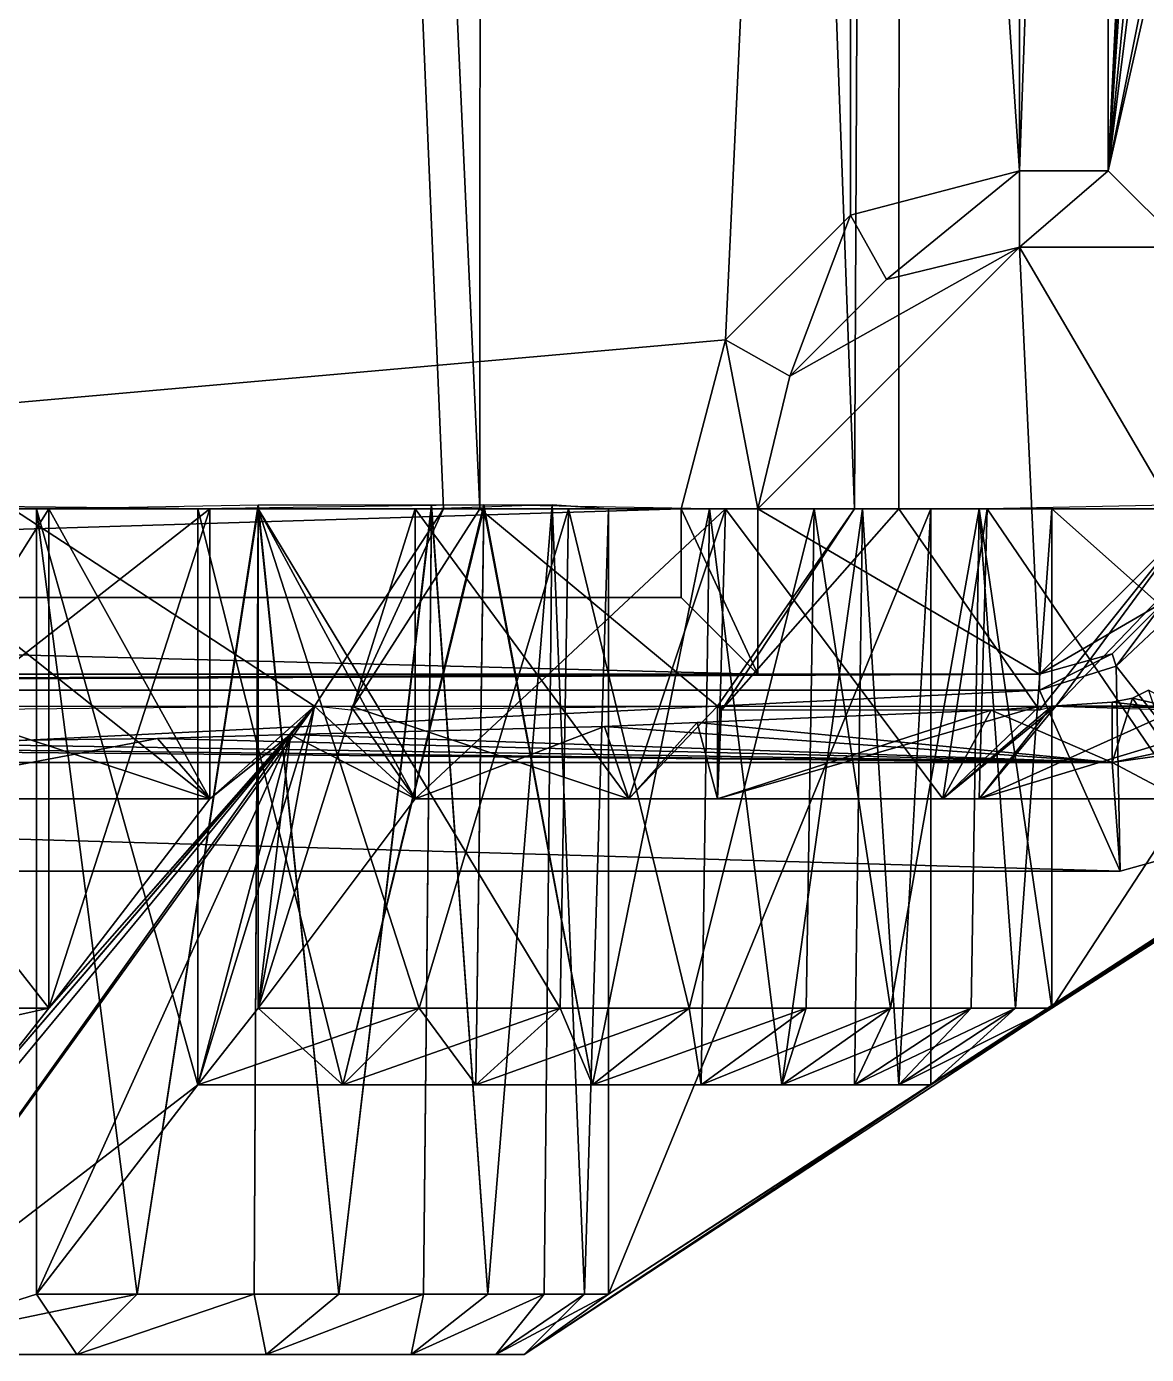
# Model space of a CAD drawing. Header units: metres. Extents: x -0.073 to 0.073, y -0.252 to 0.252.
# Drawn here: x -0.01041 to 0.00697, y -0.10594 to -0.08532 of the extents above; entities that cross this region are included whole.
import ezdxf

# ---------------------------------------------------------------- set-up
doc = ezdxf.new("R2010")
doc.units = ezdxf.units.M
for name, color, linetype in [('Object_0049', 9, 'CONTINUOUS'), ('Object_0050', 9, 'CONTINUOUS'), ('Object_0051', 9, 'CONTINUOUS'), ('Object_0053', 9, 'CONTINUOUS'), ('Object_0056', 9, 'CONTINUOUS'), ('Object_0057', 9, 'CONTINUOUS'), ('Object_0060', 9, 'CONTINUOUS'), ('Object_0062', 9, 'CONTINUOUS'), ('Object_0064', 9, 'CONTINUOUS'), ('Object_0072', 9, 'CONTINUOUS'), ('Object_0073', 9, 'CONTINUOUS'), ('Object_0074', 9, 'CONTINUOUS'), ('Object_0075', 9, 'CONTINUOUS'), ('Object_0081', 9, 'CONTINUOUS'), ('Object_0089', 9, 'CONTINUOUS'), ('Object_0095', 9, 'CONTINUOUS'), ('Object_0097', 9, 'CONTINUOUS'), ('Object_0098', 9, 'CONTINUOUS'), ('Object_0099', 9, 'CONTINUOUS'), ('Object_0101', 9, 'CONTINUOUS'), ('Object_0107', 9, 'CONTINUOUS'), ('Object_0108', 9, 'CONTINUOUS'), ('Object_0114', 9, 'CONTINUOUS'), ('Object_0116', 9, 'CONTINUOUS'), ('Object_0117', 9, 'CONTINUOUS'), ('Object_0118', 9, 'CONTINUOUS'), ('Object_0124', 9, 'CONTINUOUS'), ('Object_0125', 9, 'CONTINUOUS'), ('Object_0126', 9, 'CONTINUOUS'), ('Object_0132', 9, 'CONTINUOUS'), ('Object_0135', 9, 'CONTINUOUS'), ('Object_0137', 9, 'CONTINUOUS'), ('Object_0144', 9, 'CONTINUOUS'), ('Object_0145', 9, 'CONTINUOUS'), ('Object_0146', 9, 'CONTINUOUS'), ('Object_0151', 9, 'CONTINUOUS'), ('Object_0155', 9, 'CONTINUOUS'), ('Object_0157', 9, 'CONTINUOUS'), ('Object_0160', 9, 'CONTINUOUS'), ('Object_0161', 9, 'CONTINUOUS'), ('Object_0162', 9, 'CONTINUOUS'), ('Object_0163', 9, 'CONTINUOUS'), ('Object_0164', 9, 'CONTINUOUS'), ('Object_0167', 9, 'CONTINUOUS'), ('Object_0168', 9, 'CONTINUOUS'), ('Object_0169', 9, 'CONTINUOUS'), ('Object_0172', 9, 'CONTINUOUS'), ('Object_0173', 9, 'CONTINUOUS')]:
    doc.layers.add(name, color=color, linetype=linetype)

msp = doc.modelspace()

# ---------------------------------------------------------------- linework, layer by layer
at = {"layer": 'Object_0049'}
for points in [[(-0.011938, -0.095937, 0.053813), (-0.010625, -0.092812, 0.051), (-0.005938, -0.095875, 0.056375)], [(-0.003938, -0.092812, 0.053875), (-0.005938, -0.095875, 0.056375), (-0.010625, -0.092812, 0.051)], [(-0.005938, -0.095875, 0.056375), (-0.003938, -0.092812, 0.053875), (-0.005375, -0.095937, 0.056625)], [(-0.003375, -0.092812, 0.054312), (-0.005375, -0.095937, 0.056625), (-0.003938, -0.092812, 0.053875)], [(-0.005375, -0.095937, 0.056625), (-0.003375, -0.092812, 0.054312), (0.000312, -0.095875, 0.060625)], [(0.002437, -0.092812, 0.058312), (0.000312, -0.095875, 0.060625), (-0.003375, -0.092812, 0.054312)], [(0.000312, -0.095875, 0.060625), (0.002437, -0.092812, 0.058312), (0.000375, -0.095937, 0.060688)], [(0.003125, -0.092812, 0.059), (0.000375, -0.095937, 0.060688), (0.002437, -0.092812, 0.058312)], [(0.000375, -0.095937, 0.060688), (0.003125, -0.092812, 0.059), (0.005312, -0.095937, 0.065813)], [(0.007812, -0.092812, 0.063875), (0.005312, -0.095937, 0.065813), (0.003125, -0.092812, 0.059)], [(0.005312, -0.095937, 0.065813), (0.007812, -0.092812, 0.063875), (0.005562, -0.095875, 0.066188)], [(0.0085, -0.092812, 0.065), (0.005562, -0.095875, 0.066188), (0.007812, -0.092812, 0.063875)], [(0.005562, -0.095875, 0.066188), (0.0085, -0.092812, 0.065), (0.009125, -0.095937, 0.071875)], [(0.007, -0.095625, 0.107313), (0.00675, -0.09575, 0.1075), (0.007562, -0.095937, 0.105875)], [(0.004562, -0.095937, 0.110125), (0.0055, -0.095875, 0.108812), (0.006437, -0.095812, 0.107875)], [(0.007562, -0.095937, 0.105875), (0.006437, -0.095812, 0.107875), (0.0055, -0.095875, 0.108812)], [(0.006437, -0.095812, 0.107875), (0.007562, -0.095937, 0.105875), (0.00675, -0.09575, 0.1075)]]:
    msp.add_3dface(points, dxfattribs=at)
at = {"layer": 'Object_0050'}
for points in [[(-0.010625, -0.092812, 0.051), (-0.010563, 0.064063, 0.051), (-0.003938, -0.092812, 0.053875)], [(-0.003313, 0.064063, 0.05425), (-0.003375, -0.092812, 0.054312), (-0.010563, 0.064063, 0.051)], [(-0.003375, -0.092812, 0.054312), (-0.003938, -0.092812, 0.053875), (-0.010563, 0.064063, 0.051)], [(-0.003375, -0.092812, 0.054312), (-0.003313, 0.064063, 0.05425), (0.002437, -0.092812, 0.058312)], [(0.003187, 0.064063, 0.058938), (0.002437, -0.092812, 0.058312), (-0.003313, 0.064063, 0.05425)], [(0.002437, -0.092812, 0.058312), (0.003187, 0.064063, 0.058938), (0.003125, -0.092812, 0.059)], [(0.007812, -0.092812, 0.063875), (0.003125, -0.092812, 0.059), (0.003187, 0.064063, 0.058938)], [(0.008562, 0.064063, 0.064937), (0.007812, -0.092812, 0.063875), (0.003187, 0.064063, 0.058938)]]:
    msp.add_3dface(points, dxfattribs=at)
at = {"layer": 'Object_0051'}
for points in [[(-0.011, -0.10175, 0.063937), (-0.005938, -0.095875, 0.056375), (-0.0135, -0.105, 0.06825)], [(-0.013188, -0.105937, 0.07), (-0.0135, -0.105, 0.06825), (-0.005938, -0.095875, 0.056375)], [(-0.013313, -0.097312, 0.05575), (-0.011938, -0.095875, 0.053813), (-0.007563, -0.097312, 0.057938)], [(-0.013188, -0.105937, 0.07), (-0.005938, -0.095875, 0.056375), (-0.00775, -0.10175, 0.065813)], [(-0.005938, -0.095875, 0.056375), (-0.007563, -0.097312, 0.057938), (-0.011938, -0.095875, 0.053813)], [(-0.005938, -0.095875, 0.056375), (-0.011, -0.10175, 0.063937), (-0.010063, -0.100562, 0.062312)], [(-0.007563, -0.097312, 0.057938), (-0.005938, -0.095875, 0.056375), (-0.010063, -0.100562, 0.062312)], [(-0.006813, -0.100562, 0.064187), (-0.00775, -0.10175, 0.065813), (-0.005938, -0.095875, 0.056375)], [(-0.006813, -0.100562, 0.064187), (-0.005938, -0.095875, 0.056375), (-0.004375, -0.097312, 0.059812)], [(-0.005375, -0.095875, 0.056625), (-0.004375, -0.097312, 0.059812), (-0.005938, -0.095875, 0.056375)], [(-0.004375, -0.097312, 0.059812), (-0.005375, -0.095875, 0.056625), (-0.001063, -0.097312, 0.062312)], [(0.000312, -0.095875, 0.060625), (-0.001063, -0.097312, 0.062312), (-0.005375, -0.095875, 0.056625)], [(-0.002688, -0.105937, 0.0875), (0.012625, -0.095875, 0.0875), (0.003625, -0.10175, 0.089312)], [(-0.002688, -0.105937, 0.0875), (-0.001375, -0.105, 0.085688), (0.012625, -0.095875, 0.0875)], [(0.003625, -0.10175, 0.085625), (0.012625, -0.095875, 0.0875), (-0.001375, -0.105, 0.085688)], [(-0.001063, -0.097312, 0.062312), (0.000312, -0.095875, 0.060625), (0.000312, -0.097312, 0.063812)], [(0, -0.096125, 0.114), (0.000312, -0.097312, 0.111188), (0.004562, -0.095937, 0.110125)], [(0.000312, -0.095875, 0.060625), (0.000375, -0.095875, 0.060688), (0.000312, -0.097312, 0.063812)], [(0.005312, -0.095875, 0.065813), (0.000312, -0.097312, 0.063812), (0.000375, -0.095875, 0.060688)], [(0.000312, -0.097312, 0.063812), (0.005312, -0.095875, 0.065813), (0.003812, -0.097312, 0.0675)], [(0.003812, -0.097312, 0.1075), (0.004562, -0.095937, 0.110125), (0.000312, -0.097312, 0.111188)], [(0.0055, -0.100562, 0.089375), (0.003625, -0.10175, 0.089312), (0.012625, -0.095875, 0.0875)], [(0.003625, -0.10175, 0.085625), (0.0055, -0.100562, 0.085688), (0.012625, -0.095875, 0.0875)], [(0.004562, -0.095937, 0.110125), (0.003812, -0.097312, 0.1075), (0.0055, -0.095875, 0.108812)], [(0.004375, -0.097312, 0.106563), (0.0055, -0.095875, 0.108812), (0.003812, -0.097312, 0.1075)], [(0.005562, -0.095875, 0.066188), (0.003812, -0.097312, 0.0675), (0.005312, -0.095875, 0.065813)], [(0.003812, -0.097312, 0.0675), (0.005562, -0.095875, 0.066188), (0.004375, -0.097312, 0.068437)], [(0.0055, -0.095875, 0.108812), (0.004375, -0.097312, 0.106563), (0.007562, -0.095875, 0.105875)], [(0.007562, -0.097312, 0.101375), (0.007562, -0.095875, 0.105875), (0.004375, -0.097312, 0.106563)], [(0.009125, -0.095875, 0.071875), (0.004375, -0.097312, 0.068437), (0.005562, -0.095875, 0.066188)], [(0.004375, -0.097312, 0.068437), (0.009125, -0.095875, 0.071875), (0.007562, -0.097312, 0.073625)], [(0.0055, -0.100562, 0.089375), (0.012625, -0.095875, 0.0875), (0.010562, -0.097312, 0.089312)], [(0.010562, -0.097312, 0.085625), (0.012625, -0.095875, 0.0875), (0.0055, -0.100562, 0.085688)], [(-0.006313, -0.096313, 0.117938), (-0.004375, -0.097312, 0.115188), (-0.001438, -0.096187, 0.11525)], [(-0.001063, -0.097312, 0.112688), (-0.001438, -0.096187, 0.11525), (-0.004375, -0.097312, 0.115188)], [(-0.001438, -0.096187, 0.11525), (-0.001063, -0.097312, 0.112688), (0, -0.096125, 0.114)], [(0.000312, -0.097312, 0.111188), (0, -0.096125, 0.114), (-0.001063, -0.097312, 0.112688)], [(-0.013313, -0.096438, 0.1205), (-0.013313, -0.097312, 0.11925), (-0.008375, -0.096375, 0.119063)], [(-0.007563, -0.097312, 0.117062), (-0.008375, -0.096375, 0.119063), (-0.013313, -0.097312, 0.11925)], [(-0.013188, -0.105937, 0.105), (-0.01025, -0.105, 0.104875), (-0.006313, -0.096313, 0.117938)], [(-0.006313, -0.096313, 0.117938), (-0.011, -0.10175, 0.111063), (-0.013188, -0.105937, 0.105)], [(-0.006313, -0.096313, 0.117938), (-0.010063, -0.100562, 0.112688), (-0.011, -0.10175, 0.111063)], [(-0.00775, -0.10175, 0.109187), (-0.006313, -0.096313, 0.117938), (-0.01025, -0.105, 0.104875)], [(-0.010063, -0.100562, 0.112688), (-0.006313, -0.096313, 0.117938), (-0.007563, -0.097312, 0.117062)], [(-0.008375, -0.096375, 0.119063), (-0.007563, -0.097312, 0.117062), (-0.006313, -0.096313, 0.117938)], [(-0.00775, -0.10175, 0.109187), (-0.006813, -0.100562, 0.110813), (-0.006313, -0.096313, 0.117938)], [(-0.004375, -0.097312, 0.115188), (-0.006313, -0.096313, 0.117938), (-0.006813, -0.100562, 0.110813)], [(-0.014938, -0.100562, 0.114562), (-0.015438, -0.10175, 0.11275), (-0.010063, -0.100562, 0.112688)], [(-0.015438, -0.10175, 0.11275), (-0.011, -0.10175, 0.111063), (-0.010063, -0.100562, 0.112688)], [(-0.014938, -0.100562, 0.060438), (-0.010063, -0.100562, 0.062312), (-0.011, -0.10175, 0.063937)], [(-0.0055, -0.10175, 0.1075), (-0.004313, -0.100562, 0.108875), (-0.00775, -0.10175, 0.109187)], [(-0.006813, -0.100562, 0.110813), (-0.00775, -0.10175, 0.109187), (-0.004313, -0.100562, 0.108875)], [(-0.00775, -0.10175, 0.065813), (-0.006813, -0.100562, 0.064187), (-0.0055, -0.10175, 0.0675)], [(-0.004313, -0.100562, 0.066125), (-0.0055, -0.10175, 0.0675), (-0.006813, -0.100562, 0.064187)], [(-0.003438, -0.10175, 0.10525), (-0.002125, -0.100562, 0.106563), (-0.0055, -0.10175, 0.1075)], [(-0.004313, -0.100562, 0.108875), (-0.0055, -0.10175, 0.1075), (-0.002125, -0.100562, 0.106563)], [(-0.0055, -0.10175, 0.0675), (-0.004313, -0.100562, 0.066125), (-0.003438, -0.10175, 0.06975)], [(-0.002125, -0.100562, 0.068437), (-0.003438, -0.10175, 0.06975), (-0.004313, -0.100562, 0.066125)], [(-0.001625, -0.10175, 0.103375), (-0.000125, -0.100562, 0.1045), (-0.003438, -0.10175, 0.10525)], [(-0.002125, -0.100562, 0.106563), (-0.003438, -0.10175, 0.10525), (-0.000125, -0.100562, 0.1045)], [(-0.003438, -0.10175, 0.06975), (-0.002125, -0.100562, 0.068437), (-0.001625, -0.10175, 0.071625)], [(-0.000125, -0.100562, 0.0705), (-0.001625, -0.10175, 0.071625), (-0.002125, -0.100562, 0.068437)], [(0.000062, -0.10175, 0.1005), (0.001687, -0.100562, 0.101437), (-0.001625, -0.10175, 0.103375)], [(-0.000125, -0.100562, 0.1045), (-0.001625, -0.10175, 0.103375), (0.001687, -0.100562, 0.101437)], [(-0.001625, -0.10175, 0.071625), (-0.000125, -0.100562, 0.0705), (0.000062, -0.10175, 0.0745)], [(0.001687, -0.100562, 0.073563), (0.000062, -0.10175, 0.0745), (-0.000125, -0.100562, 0.0705)], [(0.001312, -0.10175, 0.0985), (0.003, -0.100562, 0.09925), (0.000062, -0.10175, 0.1005)], [(0.001687, -0.100562, 0.101437), (0.000062, -0.10175, 0.1005), (0.003, -0.100562, 0.09925)], [(0.000062, -0.10175, 0.0745), (0.001687, -0.100562, 0.073563), (0.001312, -0.10175, 0.0765)], [(0.002437, -0.10175, 0.095125), (0.00425, -0.100562, 0.095625), (0.001312, -0.10175, 0.0985)], [(0.003, -0.100562, 0.09925), (0.001312, -0.10175, 0.0985), (0.00425, -0.100562, 0.095625)], [(0.001312, -0.10175, 0.0765), (0.003, -0.100562, 0.07575), (0.002437, -0.10175, 0.079875)], [(0.003, -0.100562, 0.07575), (0.001312, -0.10175, 0.0765), (0.001687, -0.100562, 0.073563)], [(0.003125, -0.10175, 0.093125), (0.004937, -0.100562, 0.0935), (0.002437, -0.10175, 0.095125)], [(0.00425, -0.100562, 0.095625), (0.002437, -0.10175, 0.095125), (0.004937, -0.100562, 0.0935)], [(0.002437, -0.10175, 0.079875), (0.00425, -0.100562, 0.079375), (0.003125, -0.10175, 0.081875)], [(0.00425, -0.100562, 0.079375), (0.002437, -0.10175, 0.079875), (0.003, -0.100562, 0.07575)], [(0.003625, -0.10175, 0.089312), (0.0055, -0.100562, 0.089375), (0.003125, -0.10175, 0.093125)], [(0.004937, -0.100562, 0.0935), (0.003125, -0.10175, 0.093125), (0.0055, -0.100562, 0.089375)], [(0.003125, -0.10175, 0.081875), (0.004937, -0.100562, 0.0815), (0.003625, -0.10175, 0.085625)], [(0.004937, -0.100562, 0.0815), (0.003125, -0.10175, 0.081875), (0.00425, -0.100562, 0.079375)], [(0.0055, -0.100562, 0.085688), (0.003625, -0.10175, 0.085625), (0.004937, -0.100562, 0.0815)], [(-0.01025, -0.105, 0.070125), (-0.013188, -0.105937, 0.07), (-0.00775, -0.10175, 0.065813)], [(-0.001375, -0.105, 0.089375), (-0.002688, -0.105937, 0.0875), (0.003625, -0.10175, 0.089312)], [(-0.01025, -0.105, 0.104875), (-0.013188, -0.105937, 0.105), (-0.008688, -0.105, 0.103688)], [(-0.009625, -0.105937, 0.102563), (-0.008688, -0.105, 0.103688), (-0.013188, -0.105937, 0.105)], [(-0.013188, -0.105937, 0.07), (-0.01025, -0.105, 0.070125), (-0.009625, -0.105937, 0.072437)], [(-0.008688, -0.105, 0.071312), (-0.009625, -0.105937, 0.072437), (-0.01025, -0.105, 0.070125)], [(-0.008688, -0.105, 0.103688), (-0.009625, -0.105937, 0.102563), (-0.006875, -0.105, 0.10175)], [(-0.006688, -0.105937, 0.0995), (-0.006875, -0.105, 0.10175), (-0.009625, -0.105937, 0.102563)], [(-0.009625, -0.105937, 0.072437), (-0.006875, -0.105, 0.07325), (-0.006688, -0.105937, 0.0755)], [(-0.006875, -0.105, 0.07325), (-0.009625, -0.105937, 0.072437), (-0.008688, -0.105, 0.071312)], [(-0.006875, -0.105, 0.10175), (-0.006688, -0.105937, 0.0995), (-0.005563, -0.105, 0.100313)], [(-0.005563, -0.105, 0.074687), (-0.006688, -0.105937, 0.0755), (-0.006875, -0.105, 0.07325)], [(-0.005563, -0.105, 0.100313), (-0.006688, -0.105937, 0.0995), (-0.00425, -0.105, 0.098062)], [(-0.004438, -0.105937, 0.095812), (-0.00425, -0.105, 0.098062), (-0.006688, -0.105937, 0.0995)], [(-0.006688, -0.105937, 0.0755), (-0.00425, -0.105, 0.076938), (-0.004438, -0.105937, 0.079188)], [(-0.00425, -0.105, 0.076938), (-0.006688, -0.105937, 0.0755), (-0.005563, -0.105, 0.074687)], [(-0.00425, -0.105, 0.098062), (-0.004438, -0.105937, 0.095812), (-0.00325, -0.105, 0.096375)], [(-0.00325, -0.105, 0.096375), (-0.004438, -0.105937, 0.095812), (-0.002375, -0.105, 0.093812)], [(-0.003125, -0.105937, 0.09175), (-0.002375, -0.105, 0.093812), (-0.004438, -0.105937, 0.095812)], [(-0.004438, -0.105937, 0.079188), (-0.002375, -0.105, 0.081188), (-0.003125, -0.105937, 0.08325)], [(-0.002375, -0.105, 0.081188), (-0.004438, -0.105937, 0.079188), (-0.00325, -0.105, 0.078625)], [(-0.00325, -0.105, 0.078625), (-0.004438, -0.105937, 0.079188), (-0.00425, -0.105, 0.076938)], [(-0.002375, -0.105, 0.093812), (-0.003125, -0.105937, 0.09175), (-0.00175, -0.105, 0.092063)], [(-0.00175, -0.105, 0.092063), (-0.003125, -0.105937, 0.09175), (-0.001375, -0.105, 0.089375)], [(-0.002688, -0.105937, 0.0875), (-0.001375, -0.105, 0.089375), (-0.003125, -0.105937, 0.09175)], [(-0.003125, -0.105937, 0.08325), (-0.00175, -0.105, 0.082937), (-0.002688, -0.105937, 0.0875)], [(-0.00175, -0.105, 0.082937), (-0.003125, -0.105937, 0.08325), (-0.002375, -0.105, 0.081188)], [(-0.001375, -0.105, 0.085688), (-0.002688, -0.105937, 0.0875), (-0.00175, -0.105, 0.082937)]]:
    msp.add_3dface(points, dxfattribs=at)
at = {"layer": 'Object_0053'}
for points in [[(0.006375, -0.087563, 0.159063), (0.006875, -0.077187, 0.150625), (0.006375, -0.04925, 0.159063)], [(0.006875, -0.077187, 0.150625), (0.006375, -0.087563, 0.159063), (0.006875, -0.0785, 0.1505)], [(0.006875, -0.080063, 0.149812), (0.006875, -0.0785, 0.1505), (0.006375, -0.087563, 0.159063)], [(0.006875, -0.080063, 0.149812), (0.006375, -0.087563, 0.159063), (0.006937, -0.081812, 0.149062)], [(0.007, -0.082562, 0.148187), (0.006937, -0.081812, 0.149062), (0.006375, -0.087563, 0.159063)], [(0.006375, -0.087563, 0.159063), (0.007062, -0.084125, 0.146312), (0.007, -0.082562, 0.148187)], [(0.007062, -0.084125, 0.146312), (0.006375, -0.087563, 0.159063), (0.007125, -0.08425, 0.14575)], [(0.007562, -0.08875, 0.137187), (0.007125, -0.08425, 0.14575), (0.006375, -0.087563, 0.159063)]]:
    msp.add_3dface(points, dxfattribs=at)
at = {"layer": 'Object_0056'}
for points in [[(0.006437, -0.09675, 0.12625), (0.004562, -0.095937, 0.110125), (0.006437, -0.095812, 0.107875)], [(0.004562, -0.095937, 0.110125), (0.006437, -0.09675, 0.12625), (0, -0.096125, 0.114)], [(0.006437, -0.09675, 0.12625), (-0.006313, -0.096313, 0.117938), (-0.001438, -0.096187, 0.11525)], [(-0.001438, -0.096187, 0.11525), (0, -0.096125, 0.114), (0.006437, -0.09675, 0.12625)], [(0.006437, -0.09675, 0.12625), (-0.015938, -0.0965, 0.12125), (-0.013313, -0.096438, 0.1205)], [(-0.013313, -0.096438, 0.1205), (-0.008375, -0.096375, 0.119063), (0.006437, -0.09675, 0.12625)], [(-0.006313, -0.096313, 0.117938), (0.006437, -0.09675, 0.12625), (-0.008375, -0.096375, 0.119063)], [(-0.051438, -0.09675, 0.12625), (-0.020625, -0.0965, 0.121562), (0.006437, -0.09675, 0.12625)], [(-0.015938, -0.0965, 0.12125), (0.006437, -0.09675, 0.12625), (-0.020625, -0.0965, 0.121562)]]:
    msp.add_3dface(points, dxfattribs=at)
at = {"layer": 'Object_0057'}
for points in [[(-0.007563, -0.092812, 0.057938), (-0.007563, -0.097312, 0.057938), (-0.010063, -0.092812, 0.062312)], [(-0.010063, -0.100562, 0.062312), (-0.010063, -0.092812, 0.062312), (-0.007563, -0.097312, 0.057938)]]:
    msp.add_3dface(points, dxfattribs=at)
at = {"layer": 'Object_0060'}
for points in [[(0.007, -0.095625, 0.107313), (0.007312, -0.096563, 0.12625), (0.00675, -0.09575, 0.1075)], [(0.006437, -0.09675, 0.12625), (0.00675, -0.09575, 0.1075), (0.007312, -0.096563, 0.12625)], [(0.00675, -0.09575, 0.1075), (0.006437, -0.09675, 0.12625), (0.006437, -0.095812, 0.107875)]]:
    msp.add_3dface(points, dxfattribs=at)
at = {"layer": 'Object_0062'}
for points in [[(-0.051562, -0.098437, 0.129375), (0.006562, -0.098437, 0.129375), (-0.051562, -0.098437, 0.132812)], [(0.006562, -0.098437, 0.132812), (-0.051562, -0.098437, 0.132812), (0.006562, -0.098437, 0.129375)]]:
    msp.add_3dface(points, dxfattribs=at)
at = {"layer": 'Object_0064'}
for points in [[(0.006562, -0.098437, 0.132812), (0.008562, -0.097875, 0.129375), (0.008562, -0.097875, 0.132812)], [(0.008562, -0.097875, 0.129375), (0.006562, -0.098437, 0.132812), (0.006562, -0.098437, 0.129375)]]:
    msp.add_3dface(points, dxfattribs=at)
at = {"layer": 'Object_0072'}
for points in [[(-0.001375, -0.092812, 0.089312), (-0.001375, -0.105, 0.089375), (0.003625, -0.092812, 0.089312)], [(0.003625, -0.10175, 0.089312), (0.003625, -0.092812, 0.089312), (-0.001375, -0.105, 0.089375)]]:
    msp.add_3dface(points, dxfattribs=at)
at = {"layer": 'Object_0073'}
for points in [[(-0.00775, -0.10175, 0.109187), (-0.00775, -0.092812, 0.109187), (-0.0055, -0.10175, 0.1075)], [(-0.003313, -0.092812, 0.105375), (-0.0055, -0.10175, 0.1075), (-0.00775, -0.092812, 0.109187)], [(-0.0055, -0.10175, 0.1075), (-0.003313, -0.092812, 0.105375), (-0.003438, -0.10175, 0.10525)], [(-0.001625, -0.10175, 0.103375), (-0.003438, -0.10175, 0.10525), (-0.003313, -0.092812, 0.105375)], [(0.000187, -0.092812, 0.100562), (-0.001625, -0.10175, 0.103375), (-0.003313, -0.092812, 0.105375)], [(-0.001625, -0.10175, 0.103375), (0.000187, -0.092812, 0.100562), (0.000062, -0.10175, 0.1005)], [(0.001312, -0.10175, 0.0985), (0.000062, -0.10175, 0.1005), (0.000187, -0.092812, 0.100562)], [(0.002562, -0.092812, 0.095187), (0.001312, -0.10175, 0.0985), (0.000187, -0.092812, 0.100562)], [(0.001312, -0.10175, 0.0985), (0.002562, -0.092812, 0.095187), (0.002437, -0.10175, 0.095125)], [(0.003125, -0.10175, 0.093125), (0.002437, -0.10175, 0.095125), (0.002562, -0.092812, 0.095187)], [(0.002562, -0.092812, 0.095187), (0.003625, -0.092812, 0.089312), (0.003125, -0.10175, 0.093125)], [(0.003625, -0.10175, 0.089312), (0.003125, -0.10175, 0.093125), (0.003625, -0.092812, 0.089312)]]:
    msp.add_3dface(points, dxfattribs=at)
at = {"layer": 'Object_0074'}
for points in [[(-0.004125, -0.092812, 0.098125), (-0.00325, -0.105, 0.096375), (-0.00225, -0.09275, 0.093875)], [(-0.002375, -0.105, 0.093812), (-0.00225, -0.09275, 0.093875), (-0.00325, -0.105, 0.096375)], [(-0.00175, -0.105, 0.092063), (-0.00225, -0.09275, 0.093875), (-0.002375, -0.105, 0.093812)], [(-0.00225, -0.09275, 0.093875), (-0.00175, -0.105, 0.092063), (-0.001375, -0.092812, 0.089312)], [(-0.01025, -0.092812, 0.104875), (-0.008688, -0.105, 0.103688), (-0.006813, -0.092812, 0.101813)], [(-0.008688, -0.105, 0.103688), (-0.01025, -0.092812, 0.104875), (-0.01025, -0.105, 0.104875)], [(-0.006875, -0.105, 0.10175), (-0.006813, -0.092812, 0.101813), (-0.008688, -0.105, 0.103688)], [(-0.005563, -0.105, 0.100313), (-0.006813, -0.092812, 0.101813), (-0.006875, -0.105, 0.10175)], [(-0.006813, -0.092812, 0.101813), (-0.005563, -0.105, 0.100313), (-0.004125, -0.092812, 0.098125)], [(-0.00425, -0.105, 0.098062), (-0.004125, -0.092812, 0.098125), (-0.005563, -0.105, 0.100313)], [(-0.00325, -0.105, 0.096375), (-0.004125, -0.092812, 0.098125), (-0.00425, -0.105, 0.098062)], [(-0.001375, -0.105, 0.089375), (-0.001375, -0.092812, 0.089312), (-0.00175, -0.105, 0.092063)]]:
    msp.add_3dface(points, dxfattribs=at)
at = {"layer": 'Object_0075'}
for points in [[(0.000937, -0.092812, 0.137187), (-0.00025, -0.092812, 0.159063), (0.000937, -0.095375, 0.137187)], [(-0.00025, -0.094188, 0.159063), (0.000937, -0.095375, 0.137187), (-0.00025, -0.092812, 0.159063)]]:
    msp.add_3dface(points, dxfattribs=at)
at = {"layer": 'Object_0081'}
for points in [[(-0.010063, -0.092812, 0.062312), (-0.010063, -0.100562, 0.062312), (-0.016125, -0.092812, 0.060125)], [(-0.014938, -0.100562, 0.060438), (-0.016125, -0.092812, 0.060125), (-0.010063, -0.100562, 0.062312)]]:
    msp.add_3dface(points, dxfattribs=at)
at = {"layer": 'Object_0089'}
for points in [[(0.010562, -0.092812, 0.089312), (0.0055, -0.092812, 0.089375), (0.010562, -0.097312, 0.089312)], [(0.0055, -0.100562, 0.089375), (0.010562, -0.097312, 0.089312), (0.0055, -0.092812, 0.089375)]]:
    msp.add_3dface(points, dxfattribs=at)
at = {"layer": 'Object_0095'}
for points in [[(0.006437, -0.09675, 0.129375), (0.007312, -0.096563, 0.12625), (0.007312, -0.096625, 0.129375)], [(0.007312, -0.096563, 0.12625), (0.006437, -0.09675, 0.129375), (0.006437, -0.09675, 0.12625)]]:
    msp.add_3dface(points, dxfattribs=at)
at = {"layer": 'Object_0097'}
for points in [[(-0.006813, -0.092812, 0.110813), (-0.004375, -0.092812, 0.115188), (-0.006813, -0.100562, 0.110813)], [(-0.004375, -0.097312, 0.115188), (-0.006813, -0.100562, 0.110813), (-0.004375, -0.092812, 0.115188)]]:
    msp.add_3dface(points, dxfattribs=at)
at = {"layer": 'Object_0098'}
for points in [[(-0.016125, -0.092812, 0.114875), (-0.010063, -0.092812, 0.112688), (-0.007563, -0.092812, 0.117062)], [(-0.007563, -0.092812, 0.117062), (-0.013313, -0.092812, 0.119313), (-0.016125, -0.092812, 0.114875)]]:
    msp.add_3dface(points, dxfattribs=at)
at = {"layer": 'Object_0099'}
for points in [[(-0.016125, -0.09275, 0.114875), (-0.014938, -0.100562, 0.114562), (-0.010063, -0.092812, 0.112688)], [(-0.010063, -0.100562, 0.112688), (-0.010063, -0.092812, 0.112688), (-0.014938, -0.100562, 0.114562)]]:
    msp.add_3dface(points, dxfattribs=at)
at = {"layer": 'Object_0101'}
for points in [[(-0.016125, -0.092812, 0.060125), (-0.013313, -0.092812, 0.055687), (-0.010063, -0.092812, 0.062312)], [(-0.007563, -0.092812, 0.057938), (-0.010063, -0.092812, 0.062312), (-0.013313, -0.092812, 0.055687)]]:
    msp.add_3dface(points, dxfattribs=at)
at = {"layer": 'Object_0107'}
for points in [[(-0.006813, -0.092812, 0.110813), (-0.004313, -0.100562, 0.108875), (-0.002, -0.092812, 0.106688)], [(-0.004313, -0.100562, 0.108875), (-0.006813, -0.092812, 0.110813), (-0.006813, -0.100562, 0.110813)], [(-0.002125, -0.100562, 0.106563), (-0.002, -0.092812, 0.106688), (-0.004313, -0.100562, 0.108875)], [(-0.000125, -0.100562, 0.1045), (-0.002, -0.092812, 0.106688), (-0.002125, -0.100562, 0.106563)], [(-0.002, -0.092812, 0.106688), (-0.000125, -0.100562, 0.1045), (0.001812, -0.092812, 0.1015)], [(0.001687, -0.100562, 0.101437), (0.001812, -0.092812, 0.1015), (-0.000125, -0.100562, 0.1045)], [(0.003, -0.100562, 0.09925), (0.001812, -0.092812, 0.1015), (0.001687, -0.100562, 0.101437)], [(0.001812, -0.092812, 0.1015), (0.003, -0.100562, 0.09925), (0.004375, -0.092812, 0.095625)], [(0.00425, -0.100562, 0.095625), (0.004375, -0.092812, 0.095625), (0.003, -0.100562, 0.09925)], [(0.004937, -0.100562, 0.0935), (0.004375, -0.092812, 0.095625), (0.00425, -0.100562, 0.095625)], [(0.004375, -0.092812, 0.095625), (0.004937, -0.100562, 0.0935), (0.0055, -0.092812, 0.089375)], [(0.0055, -0.100562, 0.089375), (0.0055, -0.092812, 0.089375), (0.004937, -0.100562, 0.0935)]]:
    msp.add_3dface(points, dxfattribs=at)
at = {"layer": 'Object_0108'}
for points in [[(-0.004375, -0.097312, 0.115188), (-0.004375, -0.092812, 0.115188), (-0.001063, -0.097312, 0.112688)], [(0.000437, -0.092812, 0.111313), (-0.001063, -0.097312, 0.112688), (-0.004375, -0.092812, 0.115188)], [(-0.001063, -0.097312, 0.112688), (0.000437, -0.092812, 0.111313), (0.000312, -0.097312, 0.111188)], [(0.003812, -0.097312, 0.1075), (0.000312, -0.097312, 0.111188), (0.000437, -0.092812, 0.111313)], [(0.0045, -0.092812, 0.106625), (0.003812, -0.097312, 0.1075), (0.000437, -0.092812, 0.111313)], [(0.003812, -0.097312, 0.1075), (0.0045, -0.092812, 0.106625), (0.004375, -0.097312, 0.106563)], [(0.007562, -0.097312, 0.101375), (0.004375, -0.097312, 0.106563), (0.0045, -0.092812, 0.106625)], [(0.007562, -0.092812, 0.101312), (0.007562, -0.097312, 0.101375), (0.0045, -0.092812, 0.106625)]]:
    msp.add_3dface(points, dxfattribs=at)
at = {"layer": 'Object_0114'}
for points in [[(0.005, -0.08875, 0.137187), (0.000937, -0.092812, 0.137187), (0.005312, -0.095375, 0.137187)], [(0.000937, -0.092812, 0.137187), (0.005, -0.08875, 0.137187), (0.001437, -0.09075, 0.137187)], [(0.002937, -0.08925, 0.137187), (0.001437, -0.09075, 0.137187), (0.005, -0.08875, 0.137187)], [(0.007562, -0.08875, 0.137187), (0.005, -0.08875, 0.137187), (0.007562, -0.093125, 0.137187)], [(0.005312, -0.095375, 0.137187), (0.007562, -0.093125, 0.137187), (0.005, -0.08875, 0.137187)], [(0.000937, -0.095375, 0.137187), (0.005312, -0.095375, 0.137187), (0.000937, -0.092812, 0.137187)], [(0.007562, -0.093125, 0.137187), (0.005312, -0.095375, 0.137187), (0.00725, -0.09425, 0.137187)], [(0.006437, -0.095062, 0.137187), (0.00725, -0.09425, 0.137187), (0.005312, -0.095375, 0.137187)]]:
    msp.add_3dface(points, dxfattribs=at)
at = {"layer": 'Object_0116'}
for points in [[(-0.00775, -0.092812, 0.109187), (-0.00775, -0.10175, 0.109187), (-0.01025, -0.092812, 0.104875)], [(-0.01025, -0.105, 0.104875), (-0.01025, -0.092812, 0.104875), (-0.00775, -0.10175, 0.109187)]]:
    msp.add_3dface(points, dxfattribs=at)
at = {"layer": 'Object_0117'}
for points in [[(-0.004375, -0.092812, 0.115188), (-0.006813, -0.092812, 0.110813), (0.000437, -0.092812, 0.111313)], [(-0.002, -0.092812, 0.106688), (0.000437, -0.092812, 0.111313), (-0.006813, -0.092812, 0.110813)], [(0.000437, -0.092812, 0.111313), (-0.002, -0.092812, 0.106688), (0.0045, -0.092812, 0.106625)], [(0.001812, -0.092812, 0.1015), (0.0045, -0.092812, 0.106625), (-0.002, -0.092812, 0.106688)], [(0.004375, -0.092812, 0.095625), (0.009625, -0.092812, 0.095437), (0.001812, -0.092812, 0.1015)], [(0.0045, -0.092812, 0.106625), (0.001812, -0.092812, 0.1015), (0.007562, -0.092812, 0.101312)], [(0.009625, -0.092812, 0.095437), (0.007562, -0.092812, 0.101312), (0.001812, -0.092812, 0.1015)], [(0.0055, -0.092812, 0.089375), (0.010562, -0.092812, 0.089312), (0.004375, -0.092812, 0.095625)], [(0.009625, -0.092812, 0.095437), (0.004375, -0.092812, 0.095625), (0.010562, -0.092812, 0.089312)]]:
    msp.add_3dface(points, dxfattribs=at)
at = {"layer": 'Object_0118'}
for points in [[(-0.006813, -0.092812, 0.101813), (-0.003313, -0.092812, 0.105375), (-0.01025, -0.092812, 0.104875)], [(-0.00775, -0.092812, 0.109187), (-0.01025, -0.092812, 0.104875), (-0.003313, -0.092812, 0.105375)], [(-0.004125, -0.092812, 0.098125), (0.000187, -0.092812, 0.100562), (-0.006813, -0.092812, 0.101813)], [(-0.003313, -0.092812, 0.105375), (-0.006813, -0.092812, 0.101813), (0.000187, -0.092812, 0.100562)], [(-0.00225, -0.092812, 0.093875), (0.002562, -0.092812, 0.095187), (-0.004125, -0.092812, 0.098125)], [(0.000187, -0.092812, 0.100562), (-0.004125, -0.092812, 0.098125), (0.002562, -0.092812, 0.095187)], [(-0.001375, -0.092812, 0.089312), (0.003625, -0.092812, 0.089312), (-0.00225, -0.092812, 0.093875)], [(0.002562, -0.092812, 0.095187), (-0.00225, -0.092812, 0.093875), (0.003625, -0.092812, 0.089312)]]:
    msp.add_3dface(points, dxfattribs=at)
at = {"layer": 'Object_0124'}
for points in [[(-0.006813, -0.092812, 0.064187), (-0.004375, -0.092812, 0.059812), (-0.002, -0.092812, 0.068312)], [(0.000437, -0.092812, 0.063687), (-0.002, -0.092812, 0.068312), (-0.004375, -0.092812, 0.059812)], [(-0.002, -0.092812, 0.068312), (0.000437, -0.092812, 0.063687), (0.001812, -0.092812, 0.0735)], [(0.000437, -0.092812, 0.063687), (0.0045, -0.092812, 0.068375), (0.001812, -0.092812, 0.0735)], [(0.001812, -0.092812, 0.0735), (0.007562, -0.092812, 0.073688), (0.004375, -0.092812, 0.079375)], [(0.007562, -0.092812, 0.073688), (0.001812, -0.092812, 0.0735), (0.0045, -0.092812, 0.068375)], [(0.004375, -0.092812, 0.079375), (0.009625, -0.092812, 0.079563), (0.0055, -0.092812, 0.085688)], [(0.009625, -0.092812, 0.079563), (0.004375, -0.092812, 0.079375), (0.007562, -0.092812, 0.073688)], [(0.010562, -0.092812, 0.085688), (0.0055, -0.092812, 0.085688), (0.009625, -0.092812, 0.079563)]]:
    msp.add_3dface(points, dxfattribs=at)
at = {"layer": 'Object_0125'}
for points in [[(-0.045938, -0.095375, 0.137187), (0.000937, -0.095375, 0.137187), (-0.04475, -0.094188, 0.159063)], [(-0.00025, -0.094188, 0.159063), (-0.04475, -0.094188, 0.159063), (0.000937, -0.095375, 0.137187)], [(0.005312, -0.095625, 0.132812), (0.005312, -0.095375, 0.137187), (-0.050313, -0.095625, 0.132812)], [(0.000937, -0.095375, 0.137187), (-0.050313, -0.095625, 0.132812), (0.005312, -0.095375, 0.137187)], [(0.000937, -0.095375, 0.137187), (-0.045938, -0.095375, 0.137187), (-0.050313, -0.095625, 0.132812)]]:
    msp.add_3dface(points, dxfattribs=at)
at = {"layer": 'Object_0126'}
for points in [[(0.006437, -0.095062, 0.137187), (0.0065, -0.09525, 0.132812), (0.00725, -0.09425, 0.137187)], [(0.007437, -0.094375, 0.132812), (0.00725, -0.09425, 0.137187), (0.0065, -0.09525, 0.132812)], [(0.0065, -0.09525, 0.132812), (0.006437, -0.095062, 0.137187), (0.005312, -0.095625, 0.132812)], [(0.005312, -0.095375, 0.137187), (0.005312, -0.095625, 0.132812), (0.006437, -0.095062, 0.137187)]]:
    msp.add_3dface(points, dxfattribs=at)
at = {"layer": 'Object_0132'}
for points in [[(-0.01025, -0.092812, 0.070125), (-0.00775, -0.092812, 0.065813), (-0.006813, -0.092812, 0.073187)], [(-0.003313, -0.092812, 0.069625), (-0.006813, -0.092812, 0.073187), (-0.00775, -0.092812, 0.065813)], [(-0.006813, -0.092812, 0.073187), (-0.003313, -0.092812, 0.069625), (-0.004125, -0.092812, 0.076938)], [(0.000187, -0.092812, 0.074438), (-0.004125, -0.092812, 0.076938), (-0.003313, -0.092812, 0.069625)], [(-0.004125, -0.092812, 0.076938), (0.000187, -0.092812, 0.074438), (-0.00225, -0.092812, 0.081125)], [(0.002562, -0.092812, 0.079813), (-0.00225, -0.092812, 0.081125), (0.000187, -0.092812, 0.074438)], [(-0.00225, -0.092812, 0.081125), (0.002562, -0.092812, 0.079813), (-0.001375, -0.092812, 0.085688)], [(0.003625, -0.092812, 0.085688), (-0.001375, -0.092812, 0.085688), (0.002562, -0.092812, 0.079813)]]:
    msp.add_3dface(points, dxfattribs=at)
at = {"layer": 'Object_0135'}
for points in [[(-0.007563, -0.097312, 0.057938), (-0.013313, -0.09275, 0.055687), (-0.013313, -0.097312, 0.05575)], [(-0.013313, -0.09275, 0.055687), (-0.007563, -0.097312, 0.057938), (-0.007563, -0.092812, 0.057938)]]:
    msp.add_3dface(points, dxfattribs=at)
at = {"layer": 'Object_0137'}
for points in [[(0.005, -0.087563, 0.159063), (0.005, -0.08875, 0.137187), (0.006375, -0.087563, 0.159063)], [(0.007562, -0.08875, 0.137187), (0.006375, -0.087563, 0.159063), (0.005, -0.08875, 0.137187)]]:
    msp.add_3dface(points, dxfattribs=at)
at = {"layer": 'Object_0144'}
for points in [[(0.0065, -0.09525, 0.132812), (0.008562, -0.097875, 0.132812), (0.007437, -0.094375, 0.132812)], [(0.005312, -0.095625, 0.132812), (0.006562, -0.098437, 0.132812), (0.0065, -0.09525, 0.132812)], [(0.008562, -0.097875, 0.132812), (0.0065, -0.09525, 0.132812), (0.006562, -0.098437, 0.132812)], [(-0.050313, -0.095625, 0.132812), (-0.051562, -0.098437, 0.132812), (0.005312, -0.095625, 0.132812)], [(0.006562, -0.098437, 0.132812), (0.005312, -0.095625, 0.132812), (-0.051562, -0.098437, 0.132812)]]:
    msp.add_3dface(points, dxfattribs=at)
at = {"layer": 'Object_0145'}
for points in [[(-0.004375, -0.092812, 0.059812), (-0.006813, -0.092812, 0.064187), (-0.004375, -0.097312, 0.059812)], [(-0.006813, -0.100562, 0.064187), (-0.004375, -0.097312, 0.059812), (-0.006813, -0.092812, 0.064187)]]:
    msp.add_3dface(points, dxfattribs=at)
at = {"layer": 'Object_0146'}
for points in [[(-0.004313, -0.100562, 0.066125), (-0.006813, -0.100562, 0.064187), (-0.006813, -0.092812, 0.064187)], [(-0.004313, -0.100562, 0.066125), (-0.006813, -0.092812, 0.064187), (-0.002125, -0.100562, 0.068437)], [(-0.002, -0.092812, 0.068312), (-0.002125, -0.100562, 0.068437), (-0.006813, -0.092812, 0.064187)], [(-0.002125, -0.100562, 0.068437), (-0.002, -0.092812, 0.068312), (-0.000125, -0.100562, 0.0705)], [(0.001812, -0.092812, 0.0735), (-0.000125, -0.100562, 0.0705), (-0.002, -0.092812, 0.068312)], [(-0.000125, -0.100562, 0.0705), (0.001812, -0.092812, 0.0735), (0.001687, -0.100562, 0.073563)], [(0.001687, -0.100562, 0.073563), (0.001812, -0.092812, 0.0735), (0.003, -0.100562, 0.07575)], [(0.004375, -0.092812, 0.079375), (0.003, -0.100562, 0.07575), (0.001812, -0.092812, 0.0735)], [(0.003, -0.100562, 0.07575), (0.004375, -0.092812, 0.079375), (0.00425, -0.100562, 0.079375)], [(0.004375, -0.092812, 0.079375), (0.004937, -0.100562, 0.0815), (0.00425, -0.100562, 0.079375)], [(0.0055, -0.092812, 0.085688), (0.0055, -0.100562, 0.085688), (0.004375, -0.092812, 0.079375)], [(0.004937, -0.100562, 0.0815), (0.004375, -0.092812, 0.079375), (0.0055, -0.100562, 0.085688)]]:
    msp.add_3dface(points, dxfattribs=at)
at = {"layer": 'Object_0151'}
for points in [[(-0.017188, -0.105937, 0.068437), (-0.003125, -0.105937, 0.09175), (-0.021375, -0.105937, 0.067687)], [(-0.004438, -0.105937, 0.095812), (-0.021375, -0.105937, 0.067687), (-0.003125, -0.105937, 0.09175)], [(-0.021375, -0.105937, 0.067687), (-0.004438, -0.105937, 0.095812), (-0.006688, -0.105937, 0.0995)], [(-0.013188, -0.105937, 0.105), (-0.021375, -0.105937, 0.067687), (-0.009625, -0.105937, 0.102563)], [(-0.006688, -0.105937, 0.0995), (-0.009625, -0.105937, 0.102563), (-0.021375, -0.105937, 0.067687)], [(-0.013188, -0.105937, 0.07), (-0.002688, -0.105937, 0.0875), (-0.017188, -0.105937, 0.068437)], [(-0.003125, -0.105937, 0.09175), (-0.017188, -0.105937, 0.068437), (-0.002688, -0.105937, 0.0875)], [(-0.009625, -0.105937, 0.072437), (-0.003125, -0.105937, 0.08325), (-0.013188, -0.105937, 0.07)], [(-0.002688, -0.105937, 0.0875), (-0.013188, -0.105937, 0.07), (-0.003125, -0.105937, 0.08325)], [(-0.006688, -0.105937, 0.0755), (-0.004438, -0.105937, 0.079188), (-0.009625, -0.105937, 0.072437)], [(-0.003125, -0.105937, 0.08325), (-0.009625, -0.105937, 0.072437), (-0.004438, -0.105937, 0.079188)]]:
    msp.add_3dface(points, dxfattribs=at)
at = {"layer": 'Object_0155'}
for points in [[(0.007312, -0.096625, 0.129375), (0.008562, -0.097875, 0.129375), (0.006437, -0.09675, 0.129375)], [(-0.051562, -0.098437, 0.129375), (-0.051438, -0.09675, 0.129375), (0.006562, -0.098437, 0.129375)], [(0.006437, -0.09675, 0.129375), (0.006562, -0.098437, 0.129375), (-0.051438, -0.09675, 0.129375)], [(0.006562, -0.098437, 0.129375), (0.006437, -0.09675, 0.129375), (0.008562, -0.097875, 0.129375)]]:
    msp.add_3dface(points, dxfattribs=at)
at = {"layer": 'Object_0157'}
for points in [[(0.002375, -0.08825, 0.159063), (0.002937, -0.08925, 0.137187), (0.005, -0.087563, 0.159063)], [(0.005, -0.08875, 0.137187), (0.005, -0.087563, 0.159063), (0.002937, -0.08925, 0.137187)], [(0.000437, -0.090187, 0.159063), (0.001437, -0.09075, 0.137187), (0.002375, -0.08825, 0.159063)], [(0.002937, -0.08925, 0.137187), (0.002375, -0.08825, 0.159063), (0.001437, -0.09075, 0.137187)], [(-0.00025, -0.092812, 0.159063), (0.000937, -0.092812, 0.137187), (0.000437, -0.090187, 0.159063)], [(0.001437, -0.09075, 0.137187), (0.000437, -0.090187, 0.159063), (0.000937, -0.092812, 0.137187)]]:
    msp.add_3dface(points, dxfattribs=at)
at = {"layer": 'Object_0160'}
for points in [[(-0.006813, -0.09275, 0.073187), (-0.008688, -0.105, 0.071312), (-0.01025, -0.092812, 0.070125)], [(-0.008688, -0.105, 0.071312), (-0.006813, -0.09275, 0.073187), (-0.006875, -0.105, 0.07325)], [(-0.006875, -0.105, 0.07325), (-0.006813, -0.09275, 0.073187), (-0.005563, -0.105, 0.074687)], [(-0.004125, -0.09275, 0.076938), (-0.005563, -0.105, 0.074687), (-0.006813, -0.09275, 0.073187)], [(-0.005563, -0.105, 0.074687), (-0.004125, -0.09275, 0.076938), (-0.00425, -0.105, 0.076938)], [(-0.00425, -0.105, 0.076938), (-0.004125, -0.09275, 0.076938), (-0.00325, -0.105, 0.078625)], [(-0.00225, -0.09275, 0.081125), (-0.00325, -0.105, 0.078625), (-0.004125, -0.09275, 0.076938)], [(-0.00325, -0.105, 0.078625), (-0.00225, -0.09275, 0.081125), (-0.002375, -0.105, 0.081188)], [(-0.002375, -0.105, 0.081188), (-0.00225, -0.09275, 0.081125), (-0.00175, -0.105, 0.082937)], [(-0.001375, -0.092812, 0.085688), (-0.00175, -0.105, 0.082937), (-0.00225, -0.09275, 0.081125)], [(-0.01025, -0.105, 0.070125), (-0.01025, -0.092812, 0.070125), (-0.008688, -0.105, 0.071312)], [(-0.00175, -0.105, 0.082937), (-0.001375, -0.092812, 0.085688), (-0.001375, -0.105, 0.085688)]]:
    msp.add_3dface(points, dxfattribs=at)
at = {"layer": 'Object_0161'}
for points in [[(-0.00775, -0.092812, 0.065813), (-0.01025, -0.092812, 0.070125), (-0.00775, -0.10175, 0.065813)], [(-0.01025, -0.105, 0.070125), (-0.00775, -0.10175, 0.065813), (-0.01025, -0.092812, 0.070125)]]:
    msp.add_3dface(points, dxfattribs=at)
at = {"layer": 'Object_0162'}
for points in [[(-0.001375, -0.092812, 0.085688), (0.003625, -0.092812, 0.085688), (-0.001375, -0.105, 0.085688)], [(0.003625, -0.10175, 0.085625), (-0.001375, -0.105, 0.085688), (0.003625, -0.092812, 0.085688)]]:
    msp.add_3dface(points, dxfattribs=at)
at = {"layer": 'Object_0163'}
for points in [[(0.0045, -0.092812, 0.068375), (0.007562, -0.097312, 0.073625), (0.007562, -0.09275, 0.073688)], [(-0.004375, -0.092812, 0.059812), (-0.004375, -0.097312, 0.059812), (0.000437, -0.092812, 0.063687)], [(-0.001063, -0.097312, 0.062312), (0.000437, -0.092812, 0.063687), (-0.004375, -0.097312, 0.059812)], [(-0.001063, -0.097312, 0.062312), (0.000312, -0.097312, 0.063812), (0.000437, -0.092812, 0.063687)], [(0.003812, -0.097312, 0.0675), (0.000437, -0.092812, 0.063687), (0.000312, -0.097312, 0.063812)], [(0.000437, -0.092812, 0.063687), (0.003812, -0.097312, 0.0675), (0.0045, -0.092812, 0.068375)], [(0.003812, -0.097312, 0.0675), (0.004375, -0.097312, 0.068437), (0.0045, -0.092812, 0.068375)], [(0.007562, -0.097312, 0.073625), (0.0045, -0.092812, 0.068375), (0.004375, -0.097312, 0.068437)]]:
    msp.add_3dface(points, dxfattribs=at)
at = {"layer": 'Object_0164'}
for points in [[(0.0055, -0.092812, 0.085688), (0.010562, -0.092812, 0.085688), (0.0055, -0.100562, 0.085688)], [(0.010562, -0.097312, 0.085625), (0.0055, -0.100562, 0.085688), (0.010562, -0.092812, 0.085688)]]:
    msp.add_3dface(points, dxfattribs=at)
at = {"layer": 'Object_0167'}
for points in [[(0.000437, -0.046625, 0.159063), (-0.045438, -0.046625, 0.159063), (-0.04475, -0.092812, 0.159063)], [(0.000437, -0.046625, 0.159063), (-0.04475, -0.092812, 0.159063), (0.002375, -0.048562, 0.159063)], [(0.002375, -0.048562, 0.159063), (-0.04475, -0.094188, 0.159063), (0.000437, -0.090187, 0.159063)], [(-0.04475, -0.094188, 0.159063), (0.002375, -0.048562, 0.159063), (-0.04475, -0.092812, 0.159063)], [(0.000437, -0.090187, 0.159063), (0.002375, -0.08825, 0.159063), (0.002375, -0.048562, 0.159063)], [(0.005, -0.087563, 0.159063), (0.002375, -0.048562, 0.159063), (0.002375, -0.08825, 0.159063)], [(0.002375, -0.048562, 0.159063), (0.005, -0.087563, 0.159063), (0.005, -0.04925, 0.159063)], [(0.005, -0.087563, 0.159063), (0.006375, -0.087563, 0.159063), (0.006375, -0.04925, 0.159063)], [(0.006375, -0.04925, 0.159063), (0.005, -0.04925, 0.159063), (0.005, -0.087563, 0.159063)], [(-0.00025, -0.092812, 0.159063), (0.000437, -0.090187, 0.159063), (-0.04475, -0.094188, 0.159063)], [(-0.04475, -0.094188, 0.159063), (-0.00025, -0.094188, 0.159063), (-0.00025, -0.092812, 0.159063)]]:
    msp.add_3dface(points, dxfattribs=at)
at = {"layer": 'Object_0168'}
for points in [[(-0.007563, -0.092812, 0.117062), (-0.013313, -0.097312, 0.11925), (-0.013313, -0.09275, 0.119313)], [(-0.007563, -0.092812, 0.117062), (-0.007563, -0.097312, 0.117062), (-0.013313, -0.097312, 0.11925)]]:
    msp.add_3dface(points, dxfattribs=at)
at = {"layer": 'Object_0169'}
for points in [[(-0.010063, -0.092812, 0.112688), (-0.010063, -0.100562, 0.112688), (-0.007563, -0.092812, 0.117062)], [(-0.007563, -0.097312, 0.117062), (-0.007563, -0.092812, 0.117062), (-0.010063, -0.100562, 0.112688)]]:
    msp.add_3dface(points, dxfattribs=at)
at = {"layer": 'Object_0172'}
for points in [[(-0.00775, -0.092812, 0.065813), (-0.0055, -0.10175, 0.0675), (-0.003313, -0.09275, 0.069625)], [(-0.0055, -0.10175, 0.0675), (-0.003438, -0.10175, 0.06975), (-0.003313, -0.09275, 0.069625)], [(-0.001625, -0.10175, 0.071625), (-0.003313, -0.09275, 0.069625), (-0.003438, -0.10175, 0.06975)], [(-0.003313, -0.09275, 0.069625), (-0.001625, -0.10175, 0.071625), (0.000187, -0.092812, 0.074438)], [(-0.00775, -0.092812, 0.065813), (-0.00775, -0.10175, 0.065813), (-0.0055, -0.10175, 0.0675)], [(-0.001625, -0.10175, 0.071625), (0.000062, -0.10175, 0.0745), (0.000187, -0.092812, 0.074438)], [(0.001312, -0.10175, 0.0765), (0.000187, -0.092812, 0.074438), (0.000062, -0.10175, 0.0745)], [(0.000187, -0.092812, 0.074438), (0.001312, -0.10175, 0.0765), (0.002562, -0.092812, 0.079813)], [(0.001312, -0.10175, 0.0765), (0.002437, -0.10175, 0.079875), (0.002562, -0.092812, 0.079813)], [(0.003125, -0.10175, 0.081875), (0.002562, -0.092812, 0.079813), (0.002437, -0.10175, 0.079875)], [(0.002562, -0.092812, 0.079813), (0.003125, -0.10175, 0.081875), (0.003625, -0.092812, 0.085688)], [(0.003625, -0.10175, 0.085625), (0.003625, -0.092812, 0.085688), (0.003125, -0.10175, 0.081875)]]:
    msp.add_3dface(points, dxfattribs=at)
at = {"layer": 'Object_0173'}
for points in [[(0.006437, -0.09675, 0.129375), (-0.051438, -0.09675, 0.129375), (0.006437, -0.09675, 0.12625)], [(-0.051438, -0.09675, 0.12625), (0.006437, -0.09675, 0.12625), (-0.051438, -0.09675, 0.129375)]]:
    msp.add_3dface(points, dxfattribs=at)

doc.saveas('drawing.dxf')
